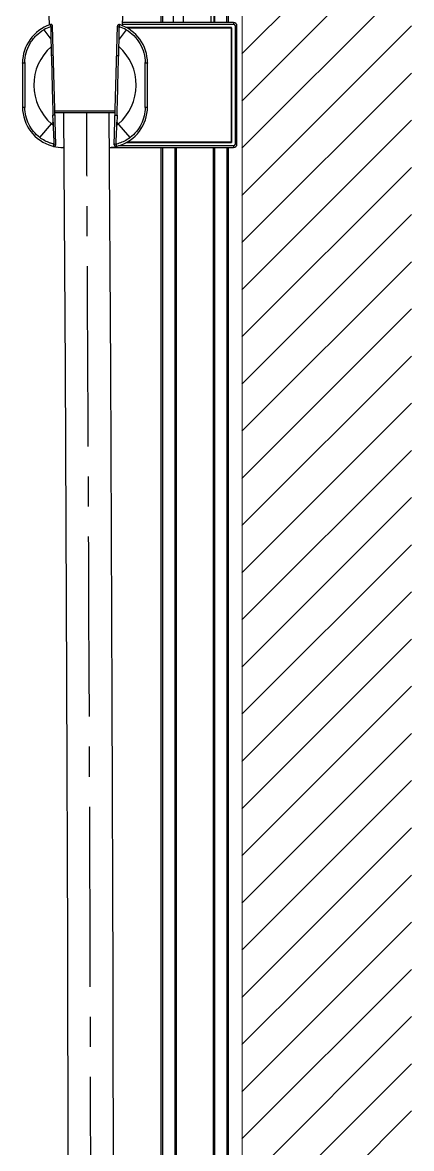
# Model space of a CAD drawing. Header units: millimetres. Extents: x 13495 to 14291, y -4366 to -3315.
# Drawn here: x 14102.2 to 14131, y -3923.8 to -3840.4 of the extents above; entities that cross this region are included whole.
import ezdxf

# ---------------------------------------------------------------- set-up
doc = ezdxf.new("R2010")
doc.units = ezdxf.units.MM
doc.header["$LTSCALE"] = 0.1
doc.linetypes.add('CENTER2', pattern=[28.575, 19.05, -3.175, 3.175, -3.175])
doc.linetypes.add('HIDDENX2', pattern=[19.05, 12.7, -6.35])
doc.layers.get('0').update_dxf_attribs({"lineweight": 15})
for name, color, linetype in [('1', 7, 'Continuous'), ('hatch', 2, 'Continuous'), ('HIDDEN', 8, 'HIDDENX2')]:
    doc.layers.add(name, color=color, linetype=linetype)

msp = doc.modelspace()

# ---------------------------------------------------------------- linework, layer by layer
at = {"color": 7, "linetype": 'Continuous'}
msp.add_line((14118.498, -4042.27), (14118.492, -3586.623), dxfattribs=at)
at = {"layer": '1', "color": 7, "linetype": 'Continuous'}
for p, q in [((14117.373, -3840.44), (14117.373, -3721.714)), ((14117.498, -3840.44), (14117.498, -3721.714)), ((14112.498, -3726.839), (14112.498, -3840.44)), ((14112.623, -3840.44), (14112.623, -3726.714)), ((14116.484, -3840.44), (14116.484, -3726.714)), ((14104.25, -3840.611), (14104.202, -3839.252)), ((14109.644, -3840.669), (14109.693, -3839.252)), ((14113.413, -3840.44), (14113.413, -3839.698)), ((14114.163, -3840.44), (14114.163, -3839.668)), ((14116.188, -3839.776), (14116.188, -3840.44)), ((14116.438, -3840.44), (14116.438, -3839.636)), ((14104.312, -3840.59), (14104.281, -3840.6)), ((14104.411, -3840.598), (14104.368, -3840.585)), ((14104.445, -3840.626), (14104.411, -3840.598)), ((14104.468, -3840.664), (14104.445, -3840.626)), ((14104.476, -3840.705), (14104.468, -3840.664)), ((14109.278, -3840.664), (14109.27, -3840.705)), ((14109.3, -3840.627), (14109.278, -3840.664)), ((14109.334, -3840.599), (14109.3, -3840.627)), ((14109.376, -3840.585), (14109.334, -3840.599)), ((14109.419, -3840.586), (14109.376, -3840.585)), ((14109.433, -3840.59), (14109.419, -3840.586)), ((14109.51, -3840.616), (14109.433, -3840.59)), ((14109.648, -3840.565), (14117.873, -3840.565)), ((14117.873, -3840.44), (14109.652, -3840.44)), ((14117.873, -3840.44), (14117.873, -3840.565)), ((14117.998, -3840.69), (14117.998, -3849.44)), ((14117.998, -3840.69), (14118.123, -3840.69)), ((14118.123, -3849.44), (14118.123, -3840.69)), ((14103.837, -3840.972), (14104.349, -3841.662)), ((14104.706, -3849.483), (14104.476, -3840.705)), ((14109.04, -3849.483), (14109.27, -3840.705)), ((14109.908, -3840.972), (14109.397, -3841.662)), ((14117.724, -3840.805), (14109.932, -3840.805)), ((14109.984, -3840.834), (14117.705, -3840.834)), ((14111.004, -3840.834), (14111.029, -3840.809)), ((14111.029, -3840.809), (14111.029, -3840.834)), ((14111.342, -3840.809), (14111.029, -3840.809)), ((14111.342, -3840.809), (14111.342, -3840.834)), ((14111.342, -3840.809), (14111.367, -3840.834)), ((14112.825, -3840.809), (14112.801, -3840.834)), ((14112.825, -3840.809), (14112.825, -3840.834)), ((14112.825, -3840.809), (14117.073, -3840.809)), ((14117.073, -3840.834), (14117.073, -3840.809)), ((14117.073, -3840.809), (14117.097, -3840.834)), ((14117.724, -3840.805), (14117.695, -3840.834)), ((14117.705, -3840.834), (14117.705, -3849.296)), ((14117.724, -3849.325), (14117.724, -3840.805)), ((14104.361, -3842.23), (14104.38, -3842.889)), ((14109.365, -3842.889), (14109.384, -3842.222)), ((14102.248, -3843.44), (14102.248, -3846.69)), ((14111.498, -3846.69), (14111.498, -3843.44)), ((14109.105, -3847.002), (14104.641, -3847.002)), ((14109.101, -3847.123), (14104.644, -3847.123)), ((14108.779, -3866.059), (14108.661, -3847.123)), ((14103.528, -3848.953), (14104.403, -3847.936)), ((14104.403, -3847.936), (14104.511, -3847.811)), ((14110.218, -3848.953), (14109.235, -3847.811)), ((14117.72, -3848.965), (14117.705, -3848.951)), ((14117.72, -3848.965), (14117.705, -3848.965)), ((14117.72, -3848.965), (14117.72, -3849.321)), ((14104.428, -3849.576), (14104.552, -3849.608)), ((14104.552, -3849.608), (14104.565, -3849.61)), ((14104.565, -3849.61), (14104.607, -3849.609)), ((14104.607, -3849.609), (14104.648, -3849.592)), ((14104.648, -3849.592), (14104.68, -3849.563)), ((14104.68, -3849.563), (14104.7, -3849.524)), ((14104.7, -3849.524), (14104.706, -3849.483)), ((14105.302, -3849.69), (14105.248, -3849.69)), ((14108.677, -3849.69), (14117.873, -3849.69)), ((14109.194, -3849.608), (14109.335, -3849.571)), ((14117.873, -3849.565), (14109.363, -3849.565)), ((14109.929, -3849.325), (14117.724, -3849.325)), ((14117.705, -3849.296), (14109.983, -3849.296)), ((14111.004, -3849.296), (14111.029, -3849.321)), ((14111.029, -3849.296), (14111.029, -3849.321)), ((14117.72, -3849.321), (14111.029, -3849.321)), ((14112.498, -3849.69), (14112.498, -3989.839)), ((14112.623, -3989.947), (14112.623, -3849.69)), ((14113.512, -3849.69), (14113.512, -3989.947)), ((14113.637, -3989.839), (14113.637, -3849.69)), ((14116.359, -3849.69), (14116.359, -3989.839)), ((14116.484, -3989.964), (14116.484, -3849.69)), ((14117.373, -3849.69), (14117.373, -3989.947)), ((14117.498, -3989.839), (14117.498, -3849.69)), ((14117.724, -3849.325), (14117.72, -3849.321)), ((14117.873, -3849.565), (14117.873, -3849.69)), ((14118.123, -3849.44), (14117.998, -3849.44))]:
    msp.add_line(p, q, dxfattribs=at)
for points in [[(14104.368, -3840.585), (14104.325, -3840.586), (14104.312, -3840.59)], [(14105.286, -3847.123), (14105.404, -3866.049), (14105.511, -3889.165), (14105.573, -3908.451), (14105.606, -3925.339), (14105.619, -3940.34), (14105.617, -3953.897), (14105.605, -3966.264), (14105.584, -3977.639), (14105.557, -3988.213), (14105.524, -3998.119)], [(14109.04, -3849.483), (14109.046, -3849.524), (14109.065, -3849.562), (14109.097, -3849.592), (14109.137, -3849.608), (14109.179, -3849.611), (14109.194, -3849.608)], [(14108.914, -3993.799), (14108.946, -3982.981), (14108.971, -3971.311), (14108.988, -3958.592), (14108.994, -3944.554), (14108.985, -3928.905), (14108.954, -3911.163), (14108.892, -3890.554), (14108.779, -3866.059)]]:
    msp.add_lwpolyline(points, dxfattribs=at)
for centre, radius, start, end in [((14105.248, -3843.44), 3, 108.80972, 180), ((14104.351, -3840.708), 0.125, 1.5, 108.17138), ((14109.394, -3840.708), 0.125, 71.82862, 178.5), ((14108.498, -3843.44), 3, 0, 71.82862), ((14117.873, -3840.69), 0.25, 0, 90), ((14117.873, -3840.69), 0.125, 0, 90), ((14105.249, -3843.553), 2.942, 108.2489, 118.66784), ((14108.499, -3843.549), 2.937, 61.32464, 71.76051), ((14106.873, -3845.065), 3.788, 131.53766, 229.29366), ((14106.873, -3845.065), 3.793, 310.70634, 48.54478), ((14374.961, -3845.065), 272.55, 179.65195, 180.34805), ((13838.77, -3845.065), 272.565, 359.65195, 0.34804), ((14105.248, -3846.69), 3, 180, 254.14225), ((14020.065, -3849.757), 84.468, 1.31998, 1.66318), ((14364.337, -3854.055), 255.178, 178.48222, 178.59797), ((14108.498, -3846.69), 3, 286.20603, 0), ((14106.726, -3845.223), 3.572, 229.41925, 231.77489), ((14148.333, -3846.793), 43.834, 181.33117, 181.61696), ((14067.278, -3846.814), 41.97, 358.32974, 358.63856), ((14107.129, -3845.357), 3.405, 308.08359, 310.64246), ((14104.581, -3849.487), 0.125, 256.59064, 1.5), ((14105.248, -3846.69), 3, 256.60422, 270), ((14108.498, -3846.69), 3, 273.4464, 283.39868), ((14109.165, -3849.487), 0.125, 178.5, 283.40936), ((14117.873, -3849.44), 0.25, 270, 0), ((14117.873, -3849.44), 0.125, 270, 0)]:
    msp.add_arc(centre, radius, start, end, dxfattribs=at)
for points, knots in [([(14104.312, -3840.59), (14104.311, -3840.59), (14104.312, -3840.596), (14104.311, -3840.604), (14104.313, -3840.619), (14104.316, -3840.649), (14104.321, -3840.696), (14104.325, -3840.737), (14104.327, -3840.759)], [0, 0, 0, 0, 0.020358, 0.075446, 0.163491, 0.282613, 0.602599, 1, 1, 1, 1]), ([(14109.418, -3840.759), (14109.42, -3840.737), (14109.424, -3840.696), (14109.43, -3840.649), (14109.433, -3840.619), (14109.434, -3840.604), (14109.434, -3840.596), (14109.435, -3840.59), (14109.433, -3840.59)], [0, 0, 0, 0, 0.39595, 0.717201, 0.836738, 0.924915, 0.979813, 1, 1, 1, 1]), ([(14102.415, -3843.409), (14102.419, -3842.922), (14102.59, -3842.297), (14103.006, -3841.687), (14103.329, -3841.317), (14103.627, -3841.087), (14103.837, -3840.972)], [0, 0, 0, 0, 0.497688, 0.622835, 0.75444, 1, 1, 1, 1]), ([(14104.327, -3840.759), (14104.362, -3840.756), (14104.411, -3840.758), (14104.461, -3840.771), (14104.478, -3840.785), (14104.479, -3840.792)], [0, 0, 0, 0, 0.649563, 0.875298, 1, 1, 1, 1]), ([(14104.327, -3840.759), (14104.334, -3840.833), (14104.35, -3841.134), (14104.345, -3841.435), (14104.349, -3841.662)], [0, 0, 0, 0, 0.24625, 1, 1, 1, 1]), ([(14109.267, -3840.792), (14109.267, -3840.785), (14109.285, -3840.771), (14109.335, -3840.758), (14109.384, -3840.756), (14109.418, -3840.759)], [0, 0, 0, 0, 0.124228, 0.349329, 1, 1, 1, 1]), ([(14109.397, -3841.662), (14109.398, -3841.588), (14109.4, -3841.287), (14109.398, -3840.986), (14109.418, -3840.759)], [0, 0, 0, 0, 0.244828, 1, 1, 1, 1]), ([(14109.908, -3840.972), (14110.119, -3841.087), (14110.512, -3841.392), (14110.972, -3841.983), (14111.262, -3842.675), (14111.329, -3843.168), (14111.331, -3843.409)], [0, 0, 0, 0, 0.243973, 0.499727, 0.754751, 1, 1, 1, 1]), ([(14104.534, -3842.909), (14104.534, -3842.904), (14104.513, -3842.895), (14104.466, -3842.887), (14104.416, -3842.886), (14104.38, -3842.889)], [0, 0, 0, 0, 0.106699, 0.330311, 1, 1, 1, 1]), ([(14104.38, -3842.889), (14104.391, -3843.255), (14104.415, -3843.898), (14104.432, -3844.819), (14104.463, -3845.925), (14104.482, -3846.754), (14104.497, -3847.305)], [0, 0, 0, 0, 0.248639, 0.436942, 0.625626, 1, 1, 1, 1]), ([(14109.212, -3842.91), (14109.212, -3842.904), (14109.233, -3842.896), (14109.28, -3842.888), (14109.33, -3842.887), (14109.365, -3842.889)], [0, 0, 0, 0, 0.106261, 0.329315, 1, 1, 1, 1]), ([(14109.249, -3847.296), (14109.267, -3846.561), (14109.301, -3845.458), (14109.327, -3843.988), (14109.354, -3843.255), (14109.365, -3842.889)], [0, 0, 0, 0, 0.500177, 0.751373, 1, 1, 1, 1]), ([(14102.248, -3843.44), (14102.248, -3843.435), (14102.271, -3843.431), (14102.299, -3843.421), (14102.353, -3843.414), (14102.392, -3843.41), (14102.415, -3843.409)], [0, 0, 0, 0, 0.084257, 0.293025, 0.60548, 1, 1, 1, 1]), ([(14111.331, -3843.409), (14111.354, -3843.41), (14111.393, -3843.414), (14111.447, -3843.421), (14111.475, -3843.431), (14111.498, -3843.435), (14111.498, -3843.44)], [0, 0, 0, 0, 0.394626, 0.707055, 0.91576, 1, 1, 1, 1]), ([(14102.248, -3846.69), (14102.249, -3846.695), (14102.268, -3846.703), (14102.299, -3846.71), (14102.353, -3846.717), (14102.393, -3846.72), (14102.415, -3846.721)], [0, 0, 0, 0, 0.088513, 0.293578, 0.61568, 1, 1, 1, 1]), ([(14103.528, -3848.953), (14103.189, -3848.692), (14102.624, -3848.01), (14102.418, -3847.147), (14102.415, -3846.721)], [0, 0, 0, 0, 0.500546, 1, 1, 1, 1]), ([(14104.648, -3847.277), (14104.648, -3847.283), (14104.628, -3847.292), (14104.582, -3847.302), (14104.532, -3847.306), (14104.497, -3847.305)], [0, 0, 0, 0, 0.105115, 0.327725, 1, 1, 1, 1]), ([(14109.098, -3847.268), (14109.098, -3847.273), (14109.118, -3847.283), (14109.147, -3847.289), (14109.195, -3847.295), (14109.23, -3847.296), (14109.249, -3847.296)], [0, 0, 0, 0, 0.105204, 0.328197, 0.641704, 1, 1, 1, 1]), ([(14111.331, -3846.721), (14111.327, -3847.147), (14111.121, -3848.009), (14110.556, -3848.692), (14110.218, -3848.953)], [0, 0, 0, 0, 0.499643, 1, 1, 1, 1]), ([(14111.331, -3846.721), (14111.353, -3846.72), (14111.393, -3846.717), (14111.446, -3846.71), (14111.478, -3846.703), (14111.497, -3846.695), (14111.498, -3846.69)], [0, 0, 0, 0, 0.38432, 0.706422, 0.911487, 1, 1, 1, 1]), ([(14104.516, -3848.029), (14104.523, -3848.264), (14104.545, -3848.732), (14104.56, -3849.202), (14104.553, -3849.435)], [0, 0, 0, 0, 0.501053, 1, 1, 1, 1]), ([(14109.193, -3849.435), (14109.19, -3849.32), (14109.189, -3848.853), (14109.219, -3848.387), (14109.229, -3848.037)], [0, 0, 0, 0, 0.248591, 1, 1, 1, 1]), ([(14104.553, -3849.435), (14104.464, -3849.414), (14104.1, -3849.307), (14103.756, -3849.128), (14103.528, -3848.953)], [0, 0, 0, 0, 0.242427, 1, 1, 1, 1]), ([(14110.218, -3848.953), (14110.145, -3849.009), (14109.831, -3849.222), (14109.472, -3849.369), (14109.193, -3849.435)], [0, 0, 0, 0, 0.24267, 1, 1, 1, 1]), ([(14104.553, -3849.435), (14104.552, -3849.458), (14104.551, -3849.499), (14104.549, -3849.548), (14104.55, -3849.578), (14104.55, -3849.594), (14104.551, -3849.602), (14104.551, -3849.608), (14104.552, -3849.608)], [0, 0, 0, 0, 0.394725, 0.715939, 0.835502, 0.923759, 0.979064, 1, 1, 1, 1]), ([(14104.553, -3849.435), (14104.588, -3849.437), (14104.637, -3849.433), (14104.687, -3849.417), (14104.704, -3849.403), (14104.704, -3849.396)], [0, 0, 0, 0, 0.650503, 0.876826, 1, 1, 1, 1]), ([(14109.042, -3849.396), (14109.042, -3849.403), (14109.059, -3849.417), (14109.108, -3849.432), (14109.158, -3849.437), (14109.193, -3849.435)], [0, 0, 0, 0, 0.122443, 0.347896, 1, 1, 1, 1]), ([(14109.194, -3849.608), (14109.195, -3849.608), (14109.195, -3849.602), (14109.196, -3849.594), (14109.196, -3849.578), (14109.196, -3849.548), (14109.195, -3849.499), (14109.193, -3849.458), (14109.193, -3849.435)], [0, 0, 0, 0, 0.020932, 0.076225, 0.164403, 0.283755, 0.604354, 1, 1, 1, 1])]:
    msp.add_open_spline(points, degree=3, knots=knots, dxfattribs=at)
for points in [[(14104.349, -3841.662), (14104.351, -3841.851), (14104.356, -3842.04), (14104.361, -3842.23)], [(14109.384, -3842.222), (14109.389, -3842.035), (14109.394, -3841.848), (14109.397, -3841.662)]]:
    msp.add_open_spline(points, degree=3, dxfattribs=at)
at = {"layer": 'hatch', "linetype": 'Continuous'}
for p, q in [((14118.492, -3842.759), (14131.039, -3830.212)), ((14118.492, -3846.251), (14131.039, -3833.703)), ((14118.492, -3849.742), (14131.039, -3837.195)), ((14118.492, -3853.234), (14131.039, -3840.686)), ((14118.492, -3856.725), (14131.039, -3844.178)), ((14118.492, -3860.216), (14131.039, -3847.669)), ((14118.492, -3863.708), (14131.039, -3851.16)), ((14118.492, -3867.199), (14131.039, -3854.652)), ((14118.492, -3870.69), (14131.039, -3858.143)), ((14118.492, -3874.182), (14131.039, -3861.634)), ((14118.492, -3877.673), (14131.039, -3865.126)), ((14118.492, -3881.165), (14131.039, -3868.617)), ((14118.492, -3884.656), (14131.039, -3872.109)), ((14118.492, -3888.147), (14131.039, -3875.6)), ((14118.492, -3891.639), (14131.039, -3879.091)), ((14118.492, -3895.13), (14131.039, -3882.583)), ((14118.492, -3898.622), (14131.039, -3886.074)), ((14118.492, -3902.113), (14131.039, -3889.565)), ((14118.492, -3905.604), (14131.039, -3893.057)), ((14118.492, -3909.096), (14131.039, -3896.548)), ((14118.492, -3912.587), (14131.039, -3900.04)), ((14123.776, -3910.794), (14131.039, -3903.531)), ((14126.742, -3911.32), (14131.039, -3907.022)), ((14118.492, -3923.061), (14131.039, -3910.514)), ((14118.492, -3916.078), (14123.776, -3910.794)), ((14118.492, -3919.57), (14126.742, -3911.32)), ((14119.25, -3925.794), (14131.039, -3914.005)), ((14122.742, -3925.794), (14131.039, -3917.497)), ((14126.233, -3925.794), (14131.039, -3920.988))]:
    msp.add_line(p, q, dxfattribs=at)
at = {"layer": 'HIDDEN', "color": 1, "linetype": 'CENTER2', "ltscale": 7}
msp.add_open_spline([(14106.674, -4091.833), (14106.923, -4058.46), (14107.128, -4025.086), (14107.234, -3991.712), (14107.309, -3968.02), (14107.36, -3919.824), (14107.109, -3871.628), (14107, -3847.123)], degree=3, knots=[-0.692461, -0.692461, -0.692461, -0.692461, 0, 0, 0, 0.491567, 1, 1, 1, 1], dxfattribs=at)

doc.saveas('drawing.dxf')
